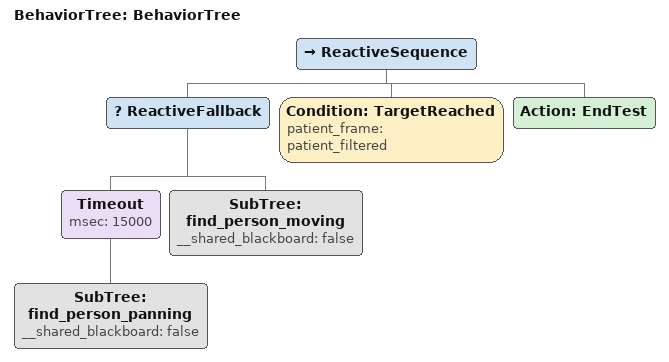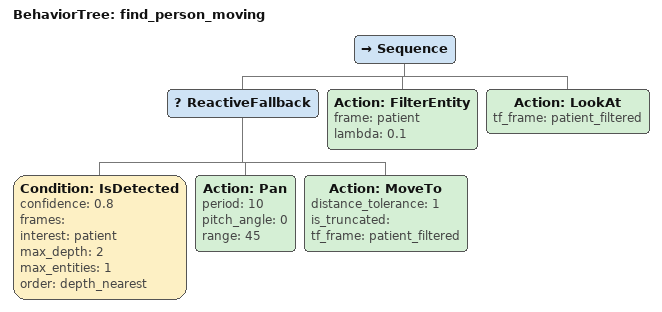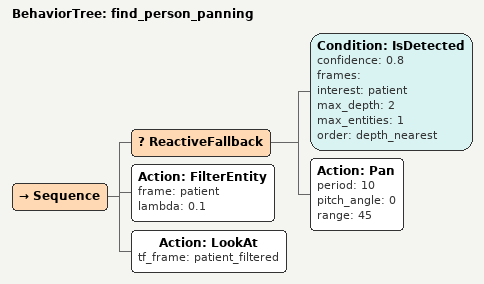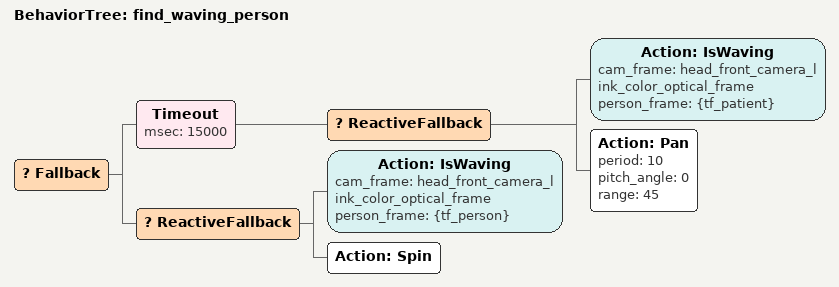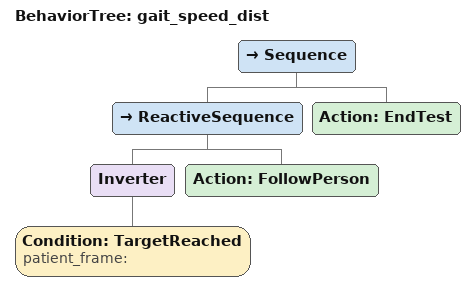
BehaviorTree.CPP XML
<?xml version="1.0"?>
<root main_tree_to_execute="BehaviorTree">
    <BehaviorTree ID="BehaviorTree">
        <ReactiveSequence>
            <ReactiveFallback>
                <Timeout msec="15000">
                    <SubTree ID="find_person_panning" __shared_blackboard="false"/>
                </Timeout>
                <SubTree ID="find_person_moving" __shared_blackboard="false"/>
            </ReactiveFallback>
            <Condition ID="TargetReached" patient_frame="patient_filtered"/>
            <Action ID="EndTest"/>
        </ReactiveSequence>
    </BehaviorTree>
    <BehaviorTree ID="find_person_moving">
        <Sequence>
            <ReactiveFallback>
                <Condition ID="IsDetected" confidence="0.8" frames="" interest="patient" max_depth="2" max_entities="1" order="depth_nearest"/>
                <Action ID="Pan" period="10" pitch_angle="0" range="45"/>
                <Action ID="MoveTo" distance_tolerance="1" is_truncated="" tf_frame="patient_filtered"/>
            </ReactiveFallback>
            <Action ID="FilterEntity" frame="patient" lambda="0.1"/>
            <Action ID="LookAt" tf_frame="patient_filtered"/>
        </Sequence>
    </BehaviorTree>
    <BehaviorTree ID="find_person_panning">
        <Sequence>
            <ReactiveFallback>
                <Condition ID="IsDetected" confidence="0.8" frames="" interest="patient" max_depth="2" max_entities="1" order="depth_nearest"/>
                <Action ID="Pan" period="10" pitch_angle="0" range="45"/>
            </ReactiveFallback>
            <Action ID="FilterEntity" frame="patient" lambda="0.1"/>
            <Action ID="LookAt" tf_frame="patient_filtered"/>
        </Sequence>
    </BehaviorTree>
    <BehaviorTree ID="find_waving_person">
        <Fallback>
            <Timeout msec="15000">
                <ReactiveFallback>
                    <Action ID="IsWaving" cam_frame="head_front_camera_link_color_optical_frame" person_frame="{tf_patient}"/>
                    <Action ID="Pan" period="10" pitch_angle="0" range="45"/>
                </ReactiveFallback>
            </Timeout>
            <ReactiveFallback>
                <Action ID="IsWaving" cam_frame="head_front_camera_link_color_optical_frame" person_frame="{tf_person}"/>
                <Action ID="Spin"/>
            </ReactiveFallback>
        </Fallback>
    </BehaviorTree>
    <BehaviorTree ID="gait_speed_dist">
        <Sequence>
            <ReactiveSequence>
                <Inverter>
                    <Condition ID="TargetReached" patient_frame=""/>
                </Inverter>
                <Action ID="FollowPerson"/>
            </ReactiveSequence>
            <Action ID="EndTest"/>
        </Sequence>
    </BehaviorTree>
</root>
